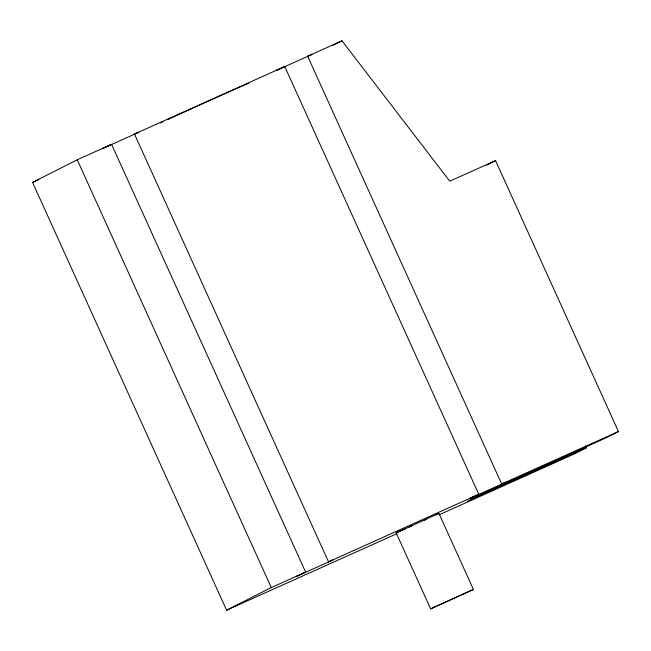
<?xml version="1.0" encoding="UTF-8"?>
<svg xmlns="http://www.w3.org/2000/svg" width="651" height="651" viewBox="0 0 651 651"><rect width="100%" height="100%" fill="white"/><g stroke="black" fill="none" stroke-linecap="round" stroke-linejoin="round"><path stroke-width="0.98" d="M396.142 532.811L438.92 513.419L473.415 589.464L430.637 608.864L396.142 532.811L405.768 528.71M438.92 513.419L435.942 514.925M430.637 608.864L473.415 589.464M397.004 533.617L226.597 610.199L32.55 182.418L77.241 159.788L111.581 144.351L305.636 572.131L296.213 576.509L332.84 560.047L328.527 561.846L134.48 134.065L284.747 66.524L478.794 494.304L469.371 498.69L506.006 482.228L501.693 484.018L307.638 56.238L341.978 40.801L449.76 181.19L495.549 160.618L618.45 431.54L605.682 438.009L486.631 491.513L467.475 501.213L586.527 447.709L585.688 445.862M333.043 45.326L341.978 40.801M486.614 165.142L495.549 160.618M226.597 610.199L271.288 587.568L305.636 572.131M586.527 447.709L573.759 454.17L439.335 514.729M111.581 144.351L102.158 148.729L138.793 132.267L134.48 134.065M276.179 70.511L284.747 66.524M423.72 520.605L426.307 519.417M276.244 70.495L311.951 54.448L307.638 56.238M32.55 182.418L38.873 179.57M328.527 561.846L478.794 494.304M501.693 484.018L618.45 431.54M409.219 527.172L411.782 526.024M77.241 159.788L271.288 587.568M160.431 122.933A73.075 0.895 -24.4 0 1 163.027 121.737M167.494 119.678A73.075 0.895 -24.4 0 1 197.578 105.975M199.418 105.145A73.075 0.895 -24.4 0 1 235.613 88.967M237.322 88.219A73.075 0.895 -24.4 0 1 248.674 83.271"/></g></svg>
